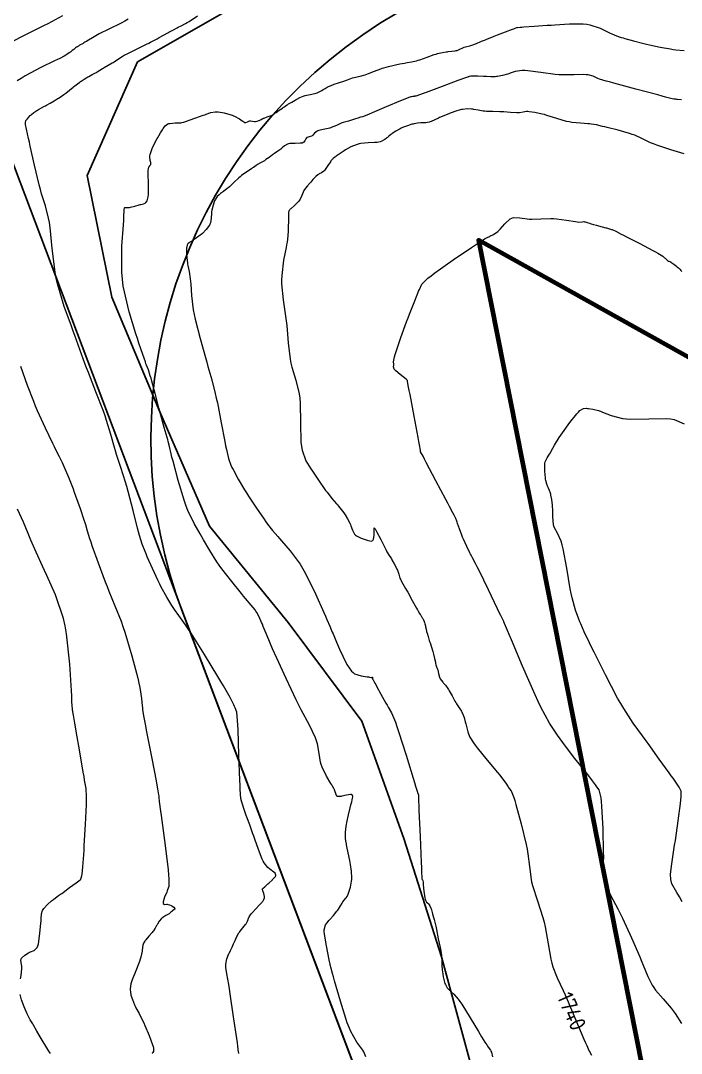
# Model space of a CAD drawing. Header units: millimetres. Extents: x 837477 to 838477, y 1189014 to 1191014.
# Drawn here: x 837627.5 to 837781.7, y 1189959.5 to 1190200.3 of the extents above; entities that cross this region are included whole.
import ezdxf

# ---------------------------------------------------------------- set-up
doc = ezdxf.new("R2010")
doc.units = ezdxf.units.MM
doc.header["$LTSCALE"] = 0.3
doc.layers.add('CORREDORVIA', color=94, linetype='Continuous', lineweight=80)
doc.layers.add('COTAS 10', color=252, linetype='Continuous', lineweight=9)
doc.layers.add('LINEA_DE_CEROS', color=61, linetype='Continuous')
doc.layers.add('VIA_Curvas', color=7, linetype='Continuous')
doc.styles.get("Standard").update_dxf_attribs({"font": 'isocp2.shx', "bigfont": '@extfont2.shx'})

msp = doc.modelspace()

# ---------------------------------------------------------------- linework, layer by layer
at = {"layer": 'CORREDORVIA'}
msp.add_lwpolyline([(838157.033, 1190996.193), (838237.174, 1190821.339), (838237.001, 1190602.875), (838240.031, 1190437.198), (838223.537, 1190366.272), (838184.199, 1189898.277), (837734.304, 1190149.151), (837849.078, 1189569.699), (837751.159, 1189231.384), (837593.191, 1189234.399), (837695.481, 1189679.225), (837660.573, 1189835.358), (837597.737, 1190012.464), (837490.666, 1190492.599), (837964.301, 1190234.408), (838010.155, 1190346.41), (837974.613, 1190516.877), (837969.419, 1190653.334), (837963.574, 1190795.982), (837910.676, 1191000.965)], close=True, dxfattribs=at)
at = {"layer": 'COTAS 10'}
for points in [[(837625.028, 1190195.229), (837628.89, 1190197.183), (837632.921, 1190199.196), (837633.871, 1190199.685), (837634.749, 1190200.145), (837637.319, 1190201.558)], [(837652.604, 1190200.646), (837651.761, 1190200.19), (837650.934, 1190199.753), (837648.093, 1190198.321), (837645.838, 1190197.219), (837645.382, 1190196.989), (837644.999, 1190196.792), (837644.223, 1190196.352), (837643.901, 1190196.125), (837643.804, 1190196.062), (837643.703, 1190195.999), (837643.31, 1190195.771), (837642.932, 1190195.557), (837642.841, 1190195.503), (837642.755, 1190195.451), (837642.496, 1190195.281), (837642.248, 1190195.122), (837642.17, 1190195.077), (837642.087, 1190195.031), (837641.755, 1190194.863), (837641.412, 1190194.69), (837641.324, 1190194.641), (837641.238, 1190194.591), (837640.952, 1190194.41), (837640.689, 1190194.229), (837640.619, 1190194.179), (837640.549, 1190194.13), (837640.304, 1190193.956), (837640.042, 1190193.757), (837639.961, 1190193.693), (837639.876, 1190193.625), (837639.539, 1190193.347), (837639.177, 1190193.058), (837639.076, 1190192.983), (837638.975, 1190192.911), (837638.609, 1190192.668), (837638.238, 1190192.439), (837638.032, 1190192.313), (837637.655, 1190192.084), (837636.592, 1190191.528), (837636.056, 1190191.259), (837635.414, 1190190.939), (837632.225, 1190189.368), (837628.552, 1190187.424), (837627.605, 1190186.87), (837626.69, 1190186.309)], [(837678.395, 1189959.484), (837678.383, 1189959.525), (837678.373, 1189959.569), (837678.356, 1189959.748), (837678.176, 1189961.135), (837678.063, 1189961.94), (837677.922, 1189962.927), (837677.187, 1189968.01), (837676.382, 1189973.36), (837676.197, 1189974.515), (837676.03, 1189975.528), (837675.563, 1189978.01), (837675.357, 1189979.494), (837675.353, 1189979.878), (837675.372, 1189980.251), (837675.635, 1189981.503), (837676.011, 1189982.523), (837676.102, 1189982.75), (837676.188, 1189982.952), (837676.447, 1189983.482), (837676.696, 1189983.94), (837676.774, 1189984.097), (837676.857, 1189984.267), (837677.188, 1189984.991), (837677.533, 1189985.771), (837677.713, 1189986.178), (837678.017, 1189986.867), (837678.395, 1189987.56), (837678.531, 1189987.764), (837678.679, 1189987.972), (837679.327, 1189988.769), (837679.943, 1189989.515), (837680.072, 1189989.691), (837680.183, 1189989.854), (837680.433, 1189990.336), (837680.571, 1189990.724), (837680.611, 1189990.828), (837680.653, 1189990.931), (837680.81, 1189991.292), (837681.151, 1189991.802), (837681.308, 1189991.998), (837681.492, 1189992.218), (837682.383, 1189993.215), (837683.257, 1189994.157), (837683.43, 1189994.343), (837683.574, 1189994.496), (837683.845, 1189994.78), (837683.954, 1189994.912), (837683.996, 1189994.969), (837684.043, 1189995.035), (837684.253, 1189995.348), (837684.397, 1189995.792), (837684.402, 1189995.941), (837684.392, 1189996.101), (837684.227, 1189996.771), (837684.014, 1189997.374), (837683.973, 1189997.492), (837683.939, 1189997.589), (837683.881, 1189997.761), (837683.965, 1189997.87), (837684.02, 1189997.926), (837684.089, 1189997.995), (837684.457, 1189998.337), (837685.013, 1189998.842), (837685.201, 1189999.012), (837685.404, 1189999.195), (837686.261, 1189999.966), (837686.291, 1190000), (837686.929, 1190000.727), (837687.014, 1190000.904), (837687.055, 1190001.066), (837686.84, 1190001.529), (837686.279, 1190001.953), (837686.102, 1190002.091), (837685.916, 1190002.238), (837685.163, 1190002.843), (837684.336, 1190003.882), (837684.102, 1190004.303), (837683.866, 1190004.782), (837682.996, 1190006.995), (837682.142, 1190009.459), (837681.916, 1190010.097), (837681.695, 1190010.715), (837680.934, 1190012.79), (837680.276, 1190014.559), (837680.12, 1190014.985), (837679.975, 1190015.384), (837679.545, 1190016.596), (837679.229, 1190017.587), (837679.155, 1190017.846), (837679.088, 1190018.099), (837678.897, 1190018.958), (837678.734, 1190021.006), (837678.684, 1190022.008), (837678.632, 1190023.2), (837678.428, 1190029.076), (837678.215, 1190034.934), (837678.157, 1190036.114), (837678.099, 1190037.102), (837677.895, 1190039.076), (837677.535, 1190040.037), (837677.379, 1190040.388), (837677.199, 1190040.775), (837676.344, 1190042.475), (837674.813, 1190045.188), (837674.206, 1190046.213), (837673.519, 1190047.356), (837670.379, 1190052.475), (837667.241, 1190057.456), (837666.556, 1190058.512), (837665.95, 1190059.428), (837664.426, 1190061.572), (837663.378, 1190062.981), (837663.071, 1190063.434), (837662.759, 1190063.915), (837661.572, 1190065.878), (837660.313, 1190068.204), (837659.955, 1190068.914), (837659.592, 1190069.652), (837658.247, 1190072.553), (837657.046, 1190075.304), (837656.774, 1190075.947), (837656.528, 1190076.538), (837655.861, 1190078.247), (837655.231, 1190080.286), (837655.008, 1190081.087), (837654.765, 1190081.99), (837653.715, 1190086.101), (837652.555, 1190090.541), (837652.242, 1190091.651), (837651.934, 1190092.71), (837650.851, 1190096.101), (837649.851, 1190099.136), (837649.595, 1190099.97), (837649.348, 1190100.801), (837648.528, 1190103.778), (837647.534, 1190107.112), (837647.176, 1190108.167), (837646.782, 1190109.28), (837645.062, 1190113.778), (837643.294, 1190118.253), (837642.87, 1190119.352), (837642.475, 1190120.389), (837641.284, 1190123.629), (837640.118, 1190126.892), (837639.739, 1190127.944), (837639.335, 1190129.06), (837637.673, 1190133.629), (837636.129, 1190138.74), (837635.8, 1190140.198), (837635.514, 1190141.674), (837634.835, 1190147.162), (837634.35, 1190152.107), (837634.186, 1190153.242), (837634.01, 1190154.276), (837633.265, 1190157.162), (837632.372, 1190159.964), (837632.102, 1190160.945), (837631.822, 1190162.015), (837630.729, 1190166.619), (837629.735, 1190171.058), (837629.517, 1190172.024), (837629.325, 1190172.875), (837628.839, 1190174.998), (837628.62, 1190176.144), (837628.595, 1190176.38), (837628.586, 1190176.58), (837628.684, 1190177.007), (837628.908, 1190177.244), (837628.978, 1190177.323), (837629.053, 1190177.409), (837629.351, 1190177.772), (837629.737, 1190178.19), (837629.867, 1190178.312), (837630.006, 1190178.436), (837630.59, 1190178.904), (837631.251, 1190179.362), (837631.439, 1190179.48), (837631.63, 1190179.594), (837632.335, 1190179.972), (837633.09, 1190180.363), (837633.312, 1190180.484), (837633.539, 1190180.611), (837634.407, 1190181.12), (837635.305, 1190181.666), (837635.552, 1190181.817), (837635.798, 1190181.968), (837636.682, 1190182.512), (837637.556, 1190183.092), (837637.797, 1190183.265), (837638.038, 1190183.443), (837638.902, 1190184.133), (837639.705, 1190184.796), (837639.907, 1190184.958), (837640.1, 1190185.111), (837640.726, 1190185.584), (837641.309, 1190186.001), (837641.475, 1190186.118), (837641.644, 1190186.236), (837642.27, 1190186.668), (837642.954, 1190187.1), (837643.158, 1190187.218), (837643.369, 1190187.334), (837644.185, 1190187.748), (837644.978, 1190188.149), (837645.175, 1190188.258), (837645.362, 1190188.365), (837645.954, 1190188.745), (837646.572, 1190189.151), (837646.775, 1190189.275), (837646.992, 1190189.404), (837647.893, 1190189.914), (837648.831, 1190190.457), (837649.072, 1190190.607), (837649.304, 1190190.757), (837650.072, 1190191.299), (837651.192, 1190191.998), (837651.646, 1190192.246), (837652.162, 1190192.519), (837654.543, 1190193.704), (837656.88, 1190194.837), (837657.368, 1190195.077), (837657.787, 1190195.285), (837658.725, 1190195.769), (837659.339, 1190196.114), (837659.553, 1190196.234), (837659.786, 1190196.365), (837660.789, 1190196.928), (837661.836, 1190197.512), (837662.097, 1190197.657), (837662.345, 1190197.793), (837663.136, 1190198.225), (837663.845, 1190198.591), (837664.041, 1190198.687), (837664.238, 1190198.781), (837664.948, 1190199.098), (837665.969, 1190199.64), (837666.361, 1190199.875), (837666.801, 1190200.147), (837668.788, 1190201.436)], [(837708.024, 1189958.658), (837707.545, 1189959.826), (837707.337, 1189960.191), (837707.095, 1189960.573), (837705.948, 1189962.105), (837704.53, 1189964.568), (837704.118, 1189965.539), (837703.697, 1189966.634), (837702.105, 1189971.631), (837700.757, 1189976.381), (837700.489, 1189977.321), (837700.268, 1189978.098), (837699.853, 1189979.55), (837699.762, 1189979.871), (837699.746, 1189979.936), (837699.734, 1189979.99), (837699.723, 1189980.098), (837699.732, 1189980.137), (837699.733, 1189980.148), (837699.733, 1189980.159), (837699.727, 1189980.199), (837699.715, 1189980.248), (837699.711, 1189980.265), (837699.707, 1189980.283), (837699.69, 1189980.361), (837699.663, 1189980.493), (837699.653, 1189980.547), (837699.641, 1189980.607), (837699.587, 1189980.883), (837699.419, 1189981.697), (837699.235, 1189982.571), (837698.741, 1189984.911), (837698.357, 1189987.33), (837698.327, 1189987.854), (837698.33, 1189988.314), (837698.617, 1189989.451), (837699.206, 1189990.231), (837699.4, 1189990.466), (837699.607, 1189990.71), (837700.464, 1189991.66), (837701.293, 1189992.61), (837701.483, 1189992.853), (837701.655, 1189993.088), (837702.131, 1189993.867), (837702.484, 1189994.516), (837702.579, 1189994.67), (837702.672, 1189994.813), (837702.998, 1189995.236), (837703.295, 1189995.579), (837703.369, 1189995.672), (837703.441, 1189995.764), (837703.673, 1189996.087), (837703.918, 1189996.611), (837703.997, 1189996.829), (837704.082, 1189997.079), (837704.43, 1189998.246), (837704.697, 1189999.65), (837704.727, 1190000), (837704.731, 1190000.049), (837704.747, 1190000.453), (837704.66, 1190001.95), (837704.426, 1190003.532), (837704.35, 1190003.99), (837704.268, 1190004.456), (837703.933, 1190006.21), (837703.62, 1190007.747), (837703.553, 1190008.076), (837703.495, 1190008.364), (837703.354, 1190009.054), (837703.295, 1190009.623), (837703.288, 1190009.834), (837703.285, 1190010.069), (837703.309, 1190011.107), (837703.442, 1190012.444), (837703.508, 1190012.866), (837703.586, 1190013.31), (837703.975, 1190015.102), (837704.378, 1190016.748), (837704.543, 1190017.408), (837704.733, 1190018.144), (837704.847, 1190018.609), (837704.875, 1190018.745), (837704.902, 1190018.885), (837704.99, 1190019.416), (837704.811, 1190019.798), (837704.67, 1190019.844), (837704.49, 1190019.863), (837703.51, 1190019.713), (837702.463, 1190019.463), (837702.24, 1190019.419), (837702.046, 1190019.386), (837701.588, 1190019.357), (837701.36, 1190019.424), (837701.311, 1190019.452), (837701.268, 1190019.484), (837701.165, 1190019.633), (837701.084, 1190019.872), (837701.055, 1190019.96), (837701.024, 1190020.058), (837700.886, 1190020.494), (837700.745, 1190020.919), (837700.711, 1190021.01), (837700.679, 1190021.089), (837700.581, 1190021.282), (837700.265, 1190021.793), (837700.096, 1190022.073), (837699.891, 1190022.414), (837698.854, 1190024.149), (837697.822, 1190026.252), (837697.62, 1190026.826), (837697.454, 1190027.396), (837697.157, 1190029.423), (837696.767, 1190031.647), (837696.543, 1190032.342), (837696.267, 1190033.071), (837694.852, 1190035.989), (837692.959, 1190039.57), (837692.383, 1190040.716), (837691.785, 1190041.93), (837689.436, 1190046.876), (837687.234, 1190051.685), (837686.729, 1190052.814), (837686.269, 1190053.854), (837684.983, 1190056.876), (837684.098, 1190059.041), (837683.89, 1190059.54), (837683.699, 1190059.997), (837683.143, 1190061.285), (837682.585, 1190062.319), (837682.392, 1190062.615), (837682.182, 1190062.915), (837681.285, 1190064.035), (837679.976, 1190065.57), (837679.507, 1190066.132), (837678.991, 1190066.754), (837676.743, 1190069.493), (837674.404, 1190072.507), (837673.831, 1190073.301), (837673.291, 1190074.079), (837671.612, 1190076.743), (837670.159, 1190079.267), (837669.761, 1190079.956), (837669.365, 1190080.642), (837667.952, 1190083.082), (837666.535, 1190086.085), (837666.137, 1190087.124), (837665.736, 1190088.253), (837664.265, 1190093.082), (837663.04, 1190097.592), (837662.794, 1190098.52), (837662.588, 1190099.309), (837662.181, 1190100.998), (837661.912, 1190102.161), (837661.793, 1190102.617), (837661.655, 1190103.132), (837660.998, 1190105.476), (837660.196, 1190108.341), (837659.967, 1190109.183), (837659.735, 1190110.048), (837658.87, 1190113.347), (837658.088, 1190116.287), (837657.909, 1190116.924), (837657.745, 1190117.484), (837657.286, 1190118.87), (837656.868, 1190119.957), (837656.73, 1190120.33), (837656.582, 1190120.734), (837655.966, 1190122.45), (837655.067, 1190125.151), (837654.74, 1190126.175), (837654.379, 1190127.32), (837652.795, 1190132.45), (837651.435, 1190138.392), (837651.215, 1190140.047), (837651.064, 1190141.706), (837651.085, 1190147.737), (837651.456, 1190152.724), (837651.527, 1190153.726), (837651.582, 1190154.563), (837651.665, 1190156.22), (837651.731, 1190156.663), (837651.776, 1190156.736), (837651.833, 1190156.786), (837652.135, 1190156.787), (837652.666, 1190156.743), (837652.867, 1190156.765), (837653.091, 1190156.802), (837654.094, 1190157.06), (837655.107, 1190157.36), (837655.337, 1190157.423), (837655.545, 1190157.478), (837656.115, 1190157.607), (837656.517, 1190157.766), (837656.62, 1190157.839), (837656.719, 1190157.926), (837657.045, 1190158.347), (837657.268, 1190159.269), (837657.302, 1190159.672), (837657.324, 1190160.139), (837657.304, 1190162.356), (837657.242, 1190164.51), (837657.237, 1190164.936), (837657.237, 1190165.288), (837657.284, 1190165.946), (837657.373, 1190166.12), (837657.4, 1190166.167), (837657.428, 1190166.213), (837657.537, 1190166.377), (837657.654, 1190166.536), (837657.687, 1190166.58), (837657.72, 1190166.623), (837657.84, 1190166.776), (837657.889, 1190167.018), (837657.876, 1190167.117), (837657.852, 1190167.23), (837657.673, 1190167.751), (837657.601, 1190168.55), (837657.645, 1190168.837), (837657.718, 1190169.152), (837658.21, 1190170.531), (837658.791, 1190171.837), (837658.919, 1190172.107), (837659.034, 1190172.338), (837659.328, 1190172.842), (837659.574, 1190173.195), (837659.658, 1190173.33), (837659.749, 1190173.481), (837660.134, 1190174.164), (837660.563, 1190174.898), (837660.681, 1190175.082), (837660.799, 1190175.257), (837661.225, 1190175.82), (837661.833, 1190176.231), (837662.067, 1190176.31), (837662.329, 1190176.374), (837663.51, 1190176.481), (837664.659, 1190176.513), (837664.901, 1190176.53), (837665.111, 1190176.551), (837665.591, 1190176.654), (837666.175, 1190176.886), (837666.449, 1190176.988), (837666.773, 1190177.105), (837668.346, 1190177.664), (837670.042, 1190178.255), (837670.442, 1190178.393), (837670.812, 1190178.52), (837671.895, 1190178.884), (837672.902, 1190179.049), (837673.222, 1190179.05), (837673.561, 1190179.032), (837674.938, 1190178.806), (837676.271, 1190178.451), (837676.582, 1190178.352), (837676.869, 1190178.252), (837677.694, 1190177.886), (837678.279, 1190177.554), (837678.414, 1190177.476), (837678.538, 1190177.403), (837678.886, 1190177.187), (837679.15, 1190177.004), (837679.22, 1190176.951), (837679.289, 1190176.898), (837679.526, 1190176.698), (837679.801, 1190176.585), (837679.894, 1190176.585), (837679.994, 1190176.6), (837680.415, 1190176.769), (837680.884, 1190176.946), (837681.015, 1190176.965), (837681.147, 1190176.972), (837681.623, 1190176.891), (837682.082, 1190176.787), (837682.202, 1190176.78), (837682.318, 1190176.782), (837682.714, 1190176.868), (837683.078, 1190177.023), (837683.174, 1190177.069), (837683.268, 1190177.116), (837683.592, 1190177.299), (837684, 1190177.502), (837684.148, 1190177.562), (837684.31, 1190177.625), (837685.019, 1190177.864), (837685.718, 1190178.106), (837685.874, 1190178.17), (837686.014, 1190178.232), (837686.381, 1190178.446), (837686.763, 1190178.722), (837686.911, 1190178.824), (837687.078, 1190178.937), (837687.834, 1190179.437), (837688.594, 1190179.938), (837688.764, 1190180.052), (837688.915, 1190180.155), (837689.311, 1190180.438), (837689.702, 1190180.707), (837689.85, 1190180.801), (837690.015, 1190180.904), (837690.754, 1190181.345), (837691.559, 1190181.811), (837691.765, 1190181.93), (837691.965, 1190182.045), (837692.628, 1190182.42), (837693.374, 1190182.739), (837693.627, 1190182.817), (837693.898, 1190182.892), (837695.045, 1190183.127), (837696.167, 1190183.353), (837696.423, 1190183.422), (837696.656, 1190183.493), (837697.301, 1190183.775), (837697.79, 1190184.074), (837698.058, 1190184.238), (837698.539, 1190184.534), (837699.042, 1190184.817), (837699.19, 1190184.892), (837699.341, 1190184.965), (837699.92, 1190185.215), (837700.517, 1190185.445), (837700.68, 1190185.505), (837700.843, 1190185.563), (837701.422, 1190185.761), (837702.127, 1190185.999), (837702.368, 1190186.082), (837702.629, 1190186.173), (837703.738, 1190186.563), (837704.948, 1190186.962), (837705.273, 1190187.057), (837705.593, 1190187.147), (837706.713, 1190187.417), (837707.891, 1190187.728), (837708.248, 1190187.843), (837708.618, 1190187.971), (837710.068, 1190188.539), (837711.504, 1190189.109), (837711.865, 1190189.237), (837712.211, 1190189.354), (837713.33, 1190189.67), (837714.359, 1190189.899), (837714.647, 1190189.961), (837714.937, 1190190.022), (837715.999, 1190190.234), (837717.063, 1190190.433), (837717.354, 1190190.486), (837717.643, 1190190.538), (837718.678, 1190190.718), (837719.864, 1190190.992), (837720.249, 1190191.104), (837720.66, 1190191.231), (837722.346, 1190191.819), (837724.013, 1190192.404), (837724.41, 1190192.53), (837724.78, 1190192.64), (837725.883, 1190192.907), (837726.785, 1190193.048), (837727.028, 1190193.08), (837727.268, 1190193.107), (837728.109, 1190193.179), (837728.898, 1190193.287), (837729.105, 1190193.338), (837729.306, 1190193.398), (837729.991, 1190193.689), (837730.628, 1190193.992), (837730.8, 1190194.058), (837730.97, 1190194.118), (837731.565, 1190194.27), (837732.265, 1190194.448), (837732.501, 1190194.524), (837732.754, 1190194.611), (837733.821, 1190195.021), (837734.837, 1190195.435), (837735.059, 1190195.524), (837735.255, 1190195.603), (837735.751, 1190195.795), (837736.148, 1190195.947), (837736.283, 1190196), (837736.429, 1190196.058), (837737.046, 1190196.308), (837738.008, 1190196.69), (837738.371, 1190196.831), (837738.777, 1190196.989), (837740.593, 1190197.685), (837742.276, 1190198.326), (837742.598, 1190198.449), (837742.857, 1190198.548), (837743.273, 1190198.706), (837743.285, 1190198.71), (837743.29, 1190198.711), (837743.295, 1190198.713), (837743.321, 1190198.721), (837743.441, 1190198.761), (837744.074, 1190198.817), (837744.45, 1190198.845), (837744.914, 1190198.878), (837747.314, 1190199.042), (837750.383, 1190199.249), (837751.268, 1190199.309), (837752.169, 1190199.37), (837755.552, 1190199.6), (837758.768, 1190199.583), (837759.565, 1190199.487), (837760.32, 1190199.353), (837762.707, 1190198.541), (837764.578, 1190197.624), (837765.008, 1190197.423), (837765.4, 1190197.246), (837766.499, 1190196.796), (837767.633, 1190196.435), (837768.047, 1190196.312), (837768.505, 1190196.18), (837770.52, 1190195.623), (837772.87, 1190195.023), (837773.539, 1190194.865), (837774.216, 1190194.709), (837776.728, 1190194.173), (837779.146, 1190193.733), (837779.764, 1190193.639), (837780.361, 1190193.557), (837782.33, 1190193.357)], [(837781.715, 1190181.835), (837780.777, 1190181.979), (837780.672, 1190181.975), (837780.628, 1190181.975), (837780.578, 1190181.977), (837780.347, 1190181.989), (837780.054, 1190182.019), (837779.965, 1190182.031), (837779.873, 1190182.045), (837779.513, 1190182.111), (837777.978, 1190182.504), (837777.146, 1190182.724), (837776.137, 1190182.993), (837771.02, 1190184.368), (837765.913, 1190185.75), (837764.909, 1190186.025), (837764.083, 1190186.251), (837762.584, 1190186.678), (837762.147, 1190186.857), (837761.991, 1190186.927), (837761.82, 1190187.007), (837761.076, 1190187.372), (837759.888, 1190187.678), (837759.437, 1190187.721), (837758.932, 1190187.746), (837756.67, 1190187.686), (837753.889, 1190187.662), (837753.058, 1190187.709), (837752.2, 1190187.78), (837748.882, 1190188.233), (837745.842, 1190188.638), (837745.161, 1190188.678), (837744.549, 1190188.687), (837742.915, 1190188.461), (837741.737, 1190188.06), (837741.412, 1190187.959), (837741.087, 1190187.861), (837739.918, 1190187.544), (837738.793, 1190187.324), (837738.495, 1190187.287), (837738.204, 1190187.261), (837737.204, 1190187.257), (837736.152, 1190187.313), (837735.828, 1190187.326), (837735.49, 1190187.337), (837734.151, 1190187.367), (837732.968, 1190187.367), (837732.729, 1190187.36), (837732.527, 1190187.349), (837732.117, 1190187.283), (837731.978, 1190187.213), (837731.948, 1190187.199), (837731.921, 1190187.188), (837731.853, 1190187.169), (837731.807, 1190187.165), (837731.794, 1190187.163), (837731.731, 1190187.154), (837730.796, 1190186.813), (837730.224, 1190186.602), (837729.516, 1190186.339), (837725.831, 1190184.968), (837722.105, 1190183.59), (837721.372, 1190183.323), (837720.768, 1190183.106), (837719.662, 1190182.737), (837719.398, 1190182.692), (837719.324, 1190182.678), (837719.25, 1190182.665), (837718.978, 1190182.614), (837718.707, 1190182.56), (837718.559, 1190182.528), (837718.297, 1190182.47), (837717.295, 1190182.086), (837716.755, 1190181.865), (837716.101, 1190181.595), (837712.794, 1190180.205), (837709.476, 1190178.814), (837708.816, 1190178.543), (837708.268, 1190178.322), (837707.225, 1190177.934), (837706.759, 1190177.804), (837706.574, 1190177.746), (837706.366, 1190177.678), (837705.416, 1190177.349), (837704.43, 1190177.021), (837704.201, 1190176.952), (837703.989, 1190176.894), (837703.381, 1190176.763), (837702.746, 1190176.59), (837702.517, 1190176.505), (837702.265, 1190176.404), (837701.167, 1190175.902), (837699.938, 1190175.386), (837699.604, 1190175.275), (837699.273, 1190175.178), (837698.101, 1190174.944), (837697.091, 1190174.721), (837696.861, 1190174.631), (837696.653, 1190174.529), (837696.084, 1190174.058), (837695.633, 1190173.596), (837695.5, 1190173.5), (837695.362, 1190173.416), (837694.835, 1190173.228), (837694.37, 1190173.096), (837694.273, 1190173.049), (837694.189, 1190172.996), (837693.998, 1190172.764), (837693.874, 1190172.491), (837693.832, 1190172.412), (837693.787, 1190172.332), (837693.594, 1190172.03), (837693.147, 1190171.792), (837692.941, 1190171.752), (837692.7, 1190171.723), (837691.529, 1190171.713), (837690.3, 1190171.669), (837690.021, 1190171.619), (837689.769, 1190171.552), (837689.08, 1190171.175), (837688.519, 1190170.681), (837688.347, 1190170.54), (837688.168, 1190170.397), (837687.463, 1190169.869), (837686.703, 1190169.322), (837686.489, 1190169.168), (837686.275, 1190169.012), (837685.489, 1190168.44), (837684.736, 1190167.913), (837684.542, 1190167.785), (837684.354, 1190167.666), (837683.73, 1190167.3), (837683.174, 1190166.991), (837683.029, 1190166.906), (837682.89, 1190166.822), (837682.42, 1190166.522), (837681.819, 1190166.12), (837681.597, 1190165.971), (837681.349, 1190165.807), (837680.253, 1190165.079), (837679.027, 1190164.193), (837678.699, 1190163.929), (837678.374, 1190163.656), (837677.241, 1190162.605), (837676.198, 1190161.611), (837675.931, 1190161.376), (837675.674, 1190161.158), (837674.822, 1190160.512), (837674.113, 1190160.002), (837673.945, 1190159.868), (837673.79, 1190159.738), (837673.332, 1190159.298), (837672.957, 1190158.732), (837672.853, 1190158.524), (837672.749, 1190158.292), (837672.376, 1190157.268), (837672.081, 1190156.1), (837672.026, 1190155.778), (837671.984, 1190155.456), (837671.929, 1190154.299), (837671.766, 1190153.182), (837671.657, 1190152.886), (837671.518, 1190152.596), (837670.785, 1190151.597), (837669.881, 1190150.713), (837669.637, 1190150.496), (837669.394, 1190150.291), (837668.537, 1190149.65), (837667.771, 1190149.147), (837667.586, 1190149.029), (837667.413, 1190148.92), (837666.884, 1190148.602), (837666.505, 1190148.243), (837666.425, 1190148.107), (837666.357, 1190147.956), (837666.203, 1190147.278), (837666.158, 1190146.452), (837666.159, 1190146.206), (837666.166, 1190145.953), (837666.237, 1190144.981), (837666.386, 1190143.878), (837666.442, 1190143.544), (837666.504, 1190143.197), (837666.78, 1190141.839), (837667.064, 1190140.1), (837667.132, 1190139.513), (837667.194, 1190138.88), (837667.38, 1190136.211), (837667.775, 1190132.873), (837667.969, 1190131.817), (837668.2, 1190130.704), (837669.342, 1190126.211), (837670.605, 1190121.769), (837670.913, 1190120.689), (837671.203, 1190119.673), (837672.098, 1190116.545), (837672.908, 1190113.365), (837673.144, 1190112.317), (837673.385, 1190111.196), (837674.298, 1190106.545), (837675.133, 1190102.152), (837675.325, 1190101.195), (837675.5, 1190100.351), (837675.99, 1190098.237), (837676.565, 1190096.661), (837676.794, 1190096.155), (837677.053, 1190095.619), (837678.237, 1190093.434), (837679.734, 1190090.942), (837680.19, 1190090.213), (837680.663, 1190089.467), (837682.521, 1190086.632), (837684.295, 1190084.043), (837684.715, 1190083.452), (837685.104, 1190082.916), (837686.255, 1190081.435), (837687.467, 1190080.019), (837687.896, 1190079.524), (837688.365, 1190078.984), (837690.395, 1190076.661), (837692.695, 1190073.537), (837693.334, 1190072.492), (837693.974, 1190071.369), (837696.296, 1190066.661), (837698.224, 1190062.328), (837698.617, 1190061.44), (837698.948, 1190060.687), (837699.635, 1190059.098), (837700.049, 1190058.096), (837700.209, 1190057.714), (837700.388, 1190057.287), (837701.2, 1190055.368), (837702.139, 1190053.219), (837702.399, 1190052.648), (837702.658, 1190052.087), (837703.597, 1190050.144), (837704.686, 1190048.596), (837705.041, 1190048.283), (837705.42, 1190048.021), (837706.981, 1190047.493), (837708.379, 1190047.319), (837708.655, 1190047.279), (837708.882, 1190047.244), (837709.303, 1190047.147), (837709.397, 1190047.11), (837709.419, 1190047.112), (837709.439, 1190047.12), (837709.495, 1190047.193), (837709.534, 1190047.242), (837709.542, 1190047.235), (837709.549, 1190047.219), (837709.567, 1190047.087), (837709.585, 1190046.917), (837709.592, 1190046.878), (837709.601, 1190046.841), (837709.639, 1190046.738), (837709.696, 1190046.637), (837709.717, 1190046.602), (837709.739, 1190046.564), (837709.836, 1190046.404), (837710.169, 1190045.808), (837710.34, 1190045.495), (837710.545, 1190045.119), (837711.569, 1190043.225), (837712.701, 1190041.153), (837712.975, 1190040.664), (837713.231, 1190040.211), (837714.01, 1190038.88), (837714.94, 1190036.706), (837715.29, 1190035.721), (837715.681, 1190034.57), (837717.43, 1190029.03), (837719.059, 1190023.674), (837719.374, 1190022.638), (837719.631, 1190021.797), (837720.067, 1190020.375), (837720.111, 1190020.246), (837720.119, 1190020.22), (837720.127, 1190020.199), (837720.142, 1190020.156), (837720.147, 1190020.141), (837720.149, 1190020.133), (837720.151, 1190020.117), (837720.154, 1190020.101), (837720.158, 1190020.091), (837720.168, 1190020.071), (837720.18, 1190020.051), (837720.184, 1190020.046), (837720.187, 1190020.041), (837720.203, 1190020.023), (837720.218, 1190020.006), (837720.222, 1190020.002), (837720.226, 1190019.997), (837720.239, 1190019.983), (837720.251, 1190019.97), (837720.254, 1190019.966), (837720.256, 1190019.963), (837720.264, 1190019.952), (837720.271, 1190019.929), (837720.273, 1190019.919), (837720.276, 1190019.907), (837720.285, 1190019.848), (837720.292, 1190019.784), (837720.292, 1190019.755), (837720.285, 1190019.714), (837720.339, 1190018.213), (837720.377, 1190017.279), (837720.425, 1190016.12), (837720.682, 1190010.062), (837720.943, 1190003.99), (837720.994, 1190002.822), (837721.035, 1190001.877), (837721.105, 1190000.318), (837721.121, 1190000.216), (837721.128, 1190000.189), (837721.136, 1190000.163), (837721.172, 1190000.075), (837721.209, 1190000), (837721.218, 1189999.982), (837721.232, 1189999.953), (837721.247, 1189999.923), (837721.304, 1189999.802), (837721.385, 1189999.337), (837721.415, 1189999.089), (837721.448, 1189998.79), (837721.595, 1189997.282), (837721.791, 1189995.767), (837721.855, 1189995.464), (837721.924, 1189995.211), (837722.208, 1189994.717), (837722.513, 1189994.495), (837722.594, 1189994.414), (837722.673, 1189994.323), (837722.95, 1189993.924), (837723.216, 1189993.36), (837723.288, 1189993.165), (837723.361, 1189992.954), (837723.618, 1189992.052), (837723.853, 1189991.137), (837723.91, 1189990.916), (837723.964, 1189990.711), (837724.133, 1189990.088), (837724.347, 1189989.173), (837724.43, 1189988.783), (837724.523, 1189988.334), (837724.945, 1189986.218), (837725.348, 1189984.161), (837725.43, 1189983.749), (837725.498, 1189983.406), (837725.636, 1189982.734), (837725.685, 1189982.401), (837725.697, 1189982.271), (837725.708, 1189982.125), (837725.744, 1189981.46), (837725.772, 1189980.739), (837725.778, 1189980.558), (837725.783, 1189980.385), (837725.796, 1189979.826), (837725.847, 1189979.138), (837725.877, 1189978.884), (837725.914, 1189978.602), (837726.101, 1189977.353), (837726.384, 1189976.089), (837726.481, 1189975.797), (837726.586, 1189975.53), (837727.031, 1189974.775), (837727.569, 1189974.193), (837727.732, 1189974.035), (837727.902, 1189973.879), (837728.568, 1189973.323), (837729.584, 1189972.137), (837729.975, 1189971.583), (837730.413, 1189970.931), (837732.391, 1189967.763), (837734.311, 1189964.579), (837734.712, 1189963.917), (837735.058, 1189963.352), (837735.837, 1189962.104), (837736.238, 1189961.502), (837736.346, 1189961.343), (837736.451, 1189961.187), (837736.819, 1189960.653), (837737.115, 1189960.203), (837737.176, 1189960.101), (837737.227, 1189960.009), (837737.335, 1189959.756), (837737.573, 1189958.641)], [(837782.303, 1190169.29), (837779.184, 1190170.236), (837775.924, 1190171.32), (837775.174, 1190171.6), (837774.489, 1190171.87), (837772.567, 1190172.772), (837770.797, 1190173.592), (837770.207, 1190173.811), (837769.576, 1190174.026), (837766.937, 1190174.776), (837764.383, 1190175.408), (837763.804, 1190175.549), (837763.282, 1190175.676), (837761.86, 1190176.012), (837760.639, 1190176.216), (837760.243, 1190176.26), (837759.821, 1190176.299), (837758.09, 1190176.393), (837756.09, 1190176.603), (837755.499, 1190176.714), (837754.891, 1190176.849), (837752.562, 1190177.528), (837750.304, 1190178.247), (837749.741, 1190178.407), (837749.205, 1190178.551), (837747.494, 1190178.928), (837746.135, 1190179.097), (837745.821, 1190179.109), (837745.533, 1190179.107), (837744.72, 1190178.973), (837743.888, 1190178.822), (837743.589, 1190178.809), (837743.26, 1190178.808), (837741.824, 1190178.908), (837740.195, 1190179.052), (837739.744, 1190179.079), (837739.294, 1190179.1), (837737.667, 1190179.131), (837736.159, 1190179.176), (837735.782, 1190179.206), (837735.424, 1190179.244), (837734.279, 1190179.446), (837733.254, 1190179.644), (837732.971, 1190179.679), (837732.69, 1190179.707), (837731.676, 1190179.736), (837730.653, 1190179.643), (837730.365, 1190179.593), (837730.076, 1190179.532), (837729.012, 1190179.227), (837727.958, 1190178.85), (837727.674, 1190178.744), (837727.394, 1190178.638), (837726.41, 1190178.249), (837725.471, 1190177.844), (837725.219, 1190177.727), (837724.97, 1190177.608), (837724.101, 1190177.162), (837723.27, 1190176.787), (837723.046, 1190176.713), (837722.825, 1190176.652), (837722.044, 1190176.539), (837721.285, 1190176.503), (837721.076, 1190176.491), (837720.867, 1190176.477), (837720.12, 1190176.417), (837719.299, 1190176.286), (837719.045, 1190176.227), (837718.778, 1190176.158), (837717.717, 1190175.828), (837716.61, 1190175.392), (837716.315, 1190175.256), (837716.026, 1190175.114), (837715.021, 1190174.545), (837714.18, 1190173.996), (837713.993, 1190173.866), (837713.827, 1190173.746), (837713.395, 1190173.392), (837713.068, 1190173.099), (837712.967, 1190173.018), (837712.863, 1190172.936), (837712.452, 1190172.638), (837712.019, 1190172.368), (837711.901, 1190172.304), (837711.784, 1190172.245), (837711.366, 1190172.07), (837710.687, 1190171.949), (837710.405, 1190171.924), (837710.082, 1190171.903), (837708.575, 1190171.858), (837706.882, 1190171.695), (837706.441, 1190171.601), (837706.013, 1190171.485), (837704.57, 1190170.886), (837703.315, 1190170.18), (837703.005, 1190169.996), (837702.712, 1190169.818), (837701.792, 1190169.217), (837701.08, 1190168.715), (837700.92, 1190168.6), (837700.774, 1190168.495), (837700.38, 1190168.2), (837700.017, 1190167.802), (837699.892, 1190167.633), (837699.755, 1190167.437), (837699.172, 1190166.515), (837698.542, 1190165.594), (837698.376, 1190165.399), (837698.214, 1190165.229), (837697.658, 1190164.834), (837697.141, 1190164.571), (837697.003, 1190164.484), (837696.866, 1190164.392), (837696.393, 1190164.012), (837695.926, 1190163.555), (837695.794, 1190163.414), (837695.66, 1190163.266), (837695.167, 1190162.682), (837694.677, 1190162.087), (837694.546, 1190161.932), (837694.416, 1190161.782), (837693.963, 1190161.277), (837693.562, 1190160.726), (837693.464, 1190160.546), (837693.373, 1190160.355), (837693.094, 1190159.566), (837692.692, 1190158.685), (837692.523, 1190158.435), (837692.33, 1190158.182), (837691.425, 1190157.246), (837690.566, 1190156.477), (837690.401, 1190156.329), (837690.268, 1190156.209), (837690.05, 1190156.01), (837690.041, 1190155.996), (837690.039, 1190155.992), (837690.037, 1190155.989), (837690.033, 1190155.979), (837690.024, 1190155.624), (837690.019, 1190155.404), (837690.012, 1190155.131), (837689.98, 1190153.704), (837689.935, 1190152.081), (837689.92, 1190151.684), (837689.905, 1190151.311), (837689.843, 1190150.153), (837689.65, 1190148.663), (837689.552, 1190148.08), (837689.435, 1190147.423), (837688.853, 1190144.434), (837688.407, 1190140.91), (837688.375, 1190139.916), (837688.383, 1190138.914), (837688.746, 1190135.23), (837689.307, 1190131.423), (837689.44, 1190130.344), (837689.565, 1190129.255), (837689.935, 1190125.23), (837690.389, 1190121.401), (837690.566, 1190120.435), (837690.766, 1190119.509), (837691.673, 1190116.508), (837692.484, 1190113.311), (837692.623, 1190112.263), (837692.726, 1190111.143), (837692.787, 1190106.508), (837692.872, 1190102.048), (837692.989, 1190101.038), (837693.146, 1190100.125), (837694.053, 1190097.643), (837695.234, 1190095.801), (837695.564, 1190095.293), (837695.896, 1190094.785), (837697.108, 1190092.957), (837698.316, 1190091.225), (837698.645, 1190090.777), (837698.972, 1190090.344), (837700.135, 1190088.893), (837701.166, 1190087.668), (837701.41, 1190087.376), (837701.636, 1190087.105), (837702.303, 1190086.296), (837702.863, 1190085.555), (837703.022, 1190085.326), (837703.182, 1190085.088), (837703.774, 1190084.142), (837704.313, 1190083.121), (837704.44, 1190082.834), (837704.557, 1190082.546), (837704.898, 1190081.493), (837705.381, 1190080.558), (837705.588, 1190080.344), (837705.826, 1190080.15), (837706.948, 1190079.611), (837708.115, 1190079.263), (837708.381, 1190079.189), (837708.622, 1190079.125), (837709.288, 1190078.974), (837709.7, 1190079.122), (837709.781, 1190079.246), (837709.848, 1190079.406), (837709.971, 1190080.287), (837709.994, 1190081.235), (837709.998, 1190081.438), (837710, 1190081.615), (837710, 1190082.041), (837710.226, 1190081.777), (837710.371, 1190081.52), (837710.552, 1190081.182), (837711.504, 1190079.295), (837712.527, 1190077.265), (837712.752, 1190076.836), (837712.952, 1190076.466), (837713.465, 1190075.613), (837713.86, 1190075.028), (837713.986, 1190074.827), (837714.119, 1190074.609), (837714.659, 1190073.681), (837715.175, 1190072.67), (837715.293, 1190072.4), (837715.4, 1190072.134), (837715.698, 1190071.208), (837715.984, 1190070.32), (837716.084, 1190070.078), (837716.193, 1190069.837), (837716.663, 1190068.981), (837717.322, 1190067.871), (837717.551, 1190067.47), (837717.8, 1190067.03), (837718.866, 1190065.101), (837719.858, 1190063.297), (837720.059, 1190062.936), (837720.23, 1190062.633), (837720.581, 1190062.039), (837720.735, 1190061.816), (837720.781, 1190061.747), (837720.829, 1190061.676), (837721.012, 1190061.394), (837721.2, 1190061.083), (837721.251, 1190060.994), (837721.302, 1190060.903), (837721.479, 1190060.563), (837721.64, 1190060.208), (837721.68, 1190060.107), (837721.717, 1190060.005), (837721.836, 1190059.63), (837721.938, 1190059.215), (837721.965, 1190059.089), (837721.991, 1190058.957), (837722.081, 1190058.44), (837722.205, 1190057.833), (837722.252, 1190057.645), (837722.306, 1190057.448), (837722.546, 1190056.665), (837722.839, 1190055.783), (837722.926, 1190055.523), (837723.015, 1190055.257), (837723.356, 1190054.242), (837723.684, 1190053.189), (837723.765, 1190052.9), (837723.842, 1190052.612), (837724.085, 1190051.579), (837724.259, 1190050.731), (837724.293, 1190050.56), (837724.32, 1190050.416), (837724.368, 1190050.126), (837724.401, 1190049.985), (837724.419, 1190049.936), (837724.442, 1190049.882), (837724.557, 1190049.651), (837724.714, 1190049.247), (837724.763, 1190049.084), (837724.814, 1190048.899), (837725.02, 1190048.047), (837725.253, 1190047.19), (837725.322, 1190047.002), (837725.392, 1190046.835), (837725.66, 1190046.408), (837725.979, 1190046.066), (837726.082, 1190045.952), (837726.191, 1190045.83), (837726.636, 1190045.32), (837727.164, 1190044.6), (837727.325, 1190044.345), (837727.493, 1190044.067), (837728.154, 1190042.861), (837728.834, 1190041.609), (837729.015, 1190041.301), (837729.192, 1190041.01), (837729.802, 1190040.098), (837730.337, 1190039.259), (837730.465, 1190039.014), (837730.586, 1190038.763), (837730.953, 1190037.811), (837731.245, 1190036.836), (837731.319, 1190036.572), (837731.39, 1190036.31), (837731.619, 1190035.382), (837731.852, 1190034.49), (837731.926, 1190034.251), (837732.003, 1190034.015), (837732.312, 1190033.188), (837733.138, 1190031.882), (837733.54, 1190031.344), (837734.017, 1190030.728), (837736.369, 1190027.868), (837738.762, 1190024.996), (837739.264, 1190024.374), (837739.698, 1190023.827), (837740.688, 1190022.476), (837741.206, 1190021.678), (837741.342, 1190021.48), (837741.474, 1190021.291), (837741.924, 1190020.688), (837742.547, 1190019.189), (837742.788, 1190018.434), (837743.058, 1190017.532), (837744.284, 1190013.048), (837745.439, 1190008.202), (837745.665, 1190007.072), (837745.851, 1190006.034), (837746.185, 1190003.048), (837746.603, 1190000), (837746.709, 1189999.521), (837746.937, 1189998.629), (837748.103, 1189995.034), (837749.355, 1189991.134), (837749.638, 1189990.051), (837749.893, 1189988.966), (837750.585, 1189985.034), (837751.218, 1189981.414), (837751.436, 1189980.526), (837751.674, 1189979.687), (837752.536, 1189977.461), (837752.687, 1189977.069), (837754.05, 1189974.159), (837754.507, 1189973.136), (837755, 1189972.019), (837757.069, 1189967.201), (837758.92, 1189962.818), (837759.276, 1189961.975), (837759.564, 1189961.293), (837760.037, 1189960.169), (837760.066, 1189960.104), (837760.074, 1189960.088), (837760.081, 1189960.075), (837760.11, 1189960.037), (837760.698, 1189959.057)], [(837763.518, 1190000), (837763.386, 1190001.833), (837763.521, 1190004.239), (837763.529, 1190005.249), (837763.524, 1190006.408), (837763.398, 1190011.833), (837763.13, 1190017.116), (837763.035, 1190018.186), (837762.93, 1190019.085), (837762.477, 1190020.911), (837761.925, 1190021.675), (837761.758, 1190021.904), (837761.585, 1190022.14), (837760.911, 1190023.059), (837759.804, 1190024.508), (837759.358, 1190025.08), (837758.853, 1190025.725), (837756.523, 1190028.67), (837753.999, 1190031.959), (837753.37, 1190032.821), (837752.773, 1190033.662), (837750.868, 1190036.523), (837748.868, 1190040.208), (837748.21, 1190041.569), (837747.507, 1190043.078), (837744.591, 1190049.755), (837741.991, 1190055.936), (837741.488, 1190057.132), (837741.078, 1190058.104), (837740.378, 1190059.755), (837740.297, 1190059.938), (837740.277, 1190059.986), (837740.258, 1190060.032), (837740.199, 1190060.189), (837740.148, 1190060.325), (837740.133, 1190060.359), (837740.119, 1190060.391), (837740.067, 1190060.49), (837739.507, 1190061.636), (837739.172, 1190062.327), (837738.759, 1190063.181), (837736.621, 1190067.615), (837734.447, 1190072.094), (837734.013, 1190072.976), (837733.651, 1190073.703), (837732.948, 1190075.035), (837732.599, 1190075.642), (837732.461, 1190075.911), (837732.304, 1190076.224), (837731.587, 1190077.722), (837730.815, 1190079.436), (837730.624, 1190079.886), (837730.443, 1190080.326), (837729.87, 1190081.823), (837729.427, 1190083.057), (837729.328, 1190083.331), (837729.239, 1190083.575), (837729.002, 1190084.209), (837728.798, 1190084.678), (837728.73, 1190084.819), (837728.657, 1190084.964), (837728.351, 1190085.525), (837727.535, 1190087.031), (837727.141, 1190087.771), (837726.673, 1190088.652), (837724.377, 1190093.002), (837722.144, 1190097.249), (837721.717, 1190098.064), (837721.373, 1190098.723), (837720.819, 1190099.803), (837720.808, 1190099.863), (837720.805, 1190099.88), (837720.803, 1190099.896), (837720.796, 1190099.954), (837720.79, 1190100.009), (837720.789, 1190100.025), (837720.787, 1190100.04), (837720.781, 1190100.093), (837720.778, 1190100.142), (837720.778, 1190100.153), (837720.779, 1190100.164), (837720.786, 1190100.198), (837720.565, 1190101.43), (837720.422, 1190102.196), (837720.244, 1190103.147), (837719.307, 1190108.115), (837718.36, 1190113.109), (837718.176, 1190114.076), (837718.025, 1190114.861), (837717.763, 1190116.196), (837717.73, 1190116.326), (837717.725, 1190116.353), (837717.721, 1190116.376), (837717.717, 1190116.422), (837717.717, 1190116.442), (837717.711, 1190116.454), (837717.69, 1190116.475), (837717.416, 1190116.688), (837716.011, 1190117.78), (837714.995, 1190118.663), (837714.809, 1190118.866), (837714.665, 1190119.05), (837714.492, 1190119.567), (837714.555, 1190119.988), (837714.56, 1190120.113), (837714.56, 1190120.241), (837714.517, 1190120.732), (837714.731, 1190121.918), (837714.895, 1190122.484), (837715.103, 1190123.153), (837716.229, 1190126.426), (837717.559, 1190130.078), (837717.896, 1190130.987), (837718.219, 1190131.85), (837719.272, 1190134.595), (837720.14, 1190136.742), (837720.347, 1190137.228), (837720.539, 1190137.668), (837721.113, 1190138.864), (837722.521, 1190140.274), (837723.239, 1190140.849), (837724.099, 1190141.504), (837728.391, 1190144.533), (837732.711, 1190147.453), (837733.589, 1190148.039), (837734.329, 1190148.528), (837735.852, 1190149.489), (837736.535, 1190149.842), (837736.744, 1190149.948), (837736.963, 1190150.057), (837737.827, 1190150.48), (837738.797, 1190151.132), (837739.081, 1190151.385), (837739.373, 1190151.67), (837740.486, 1190152.963), (837741.729, 1190154.093), (837742.102, 1190154.275), (837742.489, 1190154.4), (837743.99, 1190154.38), (837745.706, 1190154.103), (837746.229, 1190154.067), (837746.771, 1190154.048), (837748.898, 1190154.124), (837751.192, 1190154.189), (837751.838, 1190154.162), (837752.49, 1190154.117), (837754.887, 1190153.791), (837756.919, 1190153.454), (837757.341, 1190153.401), (837757.702, 1190153.366), (837758.496, 1190153.385), (837758.921, 1190153.452), (837759.049, 1190153.447), (837759.181, 1190153.431), (837759.696, 1190153.288), (837760.255, 1190153.083), (837760.415, 1190153.029), (837760.578, 1190152.976), (837761.186, 1190152.79), (837761.872, 1190152.599), (837762.084, 1190152.542), (837762.307, 1190152.483), (837763.19, 1190152.254), (837764.032, 1190152.038), (837764.228, 1190151.988), (837764.408, 1190151.941), (837764.923, 1190151.806), (837765.39, 1190151.65), (837765.54, 1190151.59), (837765.698, 1190151.523), (837766.342, 1190151.221), (837767.629, 1190150.569), (837768.192, 1190150.282), (837768.846, 1190149.948), (837771.954, 1190148.356), (837775.023, 1190146.753), (837775.652, 1190146.412), (837776.184, 1190146.116), (837777.309, 1190145.42), (837777.761, 1190145.041), (837777.87, 1190144.945), (837777.971, 1190144.852), (837778.277, 1190144.551), (837778.509, 1190144.339), (837778.563, 1190144.303), (837778.613, 1190144.277), (837778.758, 1190144.265), (837778.998, 1190144.188), (837779.109, 1190144.122), (837779.238, 1190144.036), (837779.863, 1190143.56), (837780.495, 1190143.053), (837780.628, 1190142.946), (837780.743, 1190142.854), (837781.01, 1190142.646), (837781.148, 1190142.534), (837781.183, 1190142.503), (837781.216, 1190142.472), (837781.321, 1190142.359), (837781.537, 1190142.099), (837781.641, 1190141.975), (837781.763, 1190141.827)], [(837627.436, 1190119.739), (837628.998, 1190115.354), (837630.458, 1190111.607), (837630.906, 1190110.531), (837631.372, 1190109.439), (837633.209, 1190105.354), (837634.906, 1190101.774), (837635.283, 1190101), (837635.619, 1190100.319), (837636.5, 1190098.644), (837637.204, 1190097.267), (837637.43, 1190096.774), (837637.669, 1190096.233), (837638.644, 1190093.875), (837639.704, 1190091.13), (837639.997, 1190090.344), (837640.29, 1190089.547), (837641.346, 1190086.577), (837642.244, 1190083.923), (837642.438, 1190083.326), (837642.609, 1190082.789), (837643.025, 1190081.346), (837643.574, 1190079.561), (837643.827, 1190078.808), (837644.125, 1190077.943), (837645.565, 1190073.886), (837647.22, 1190069.439), (837647.652, 1190068.329), (837648.073, 1190067.271), (837649.5, 1190063.886), (837650.922, 1190060.244), (837651.34, 1190059.024), (837651.768, 1190057.713), (837653.403, 1190052.212), (837654.794, 1190046.967), (837655.069, 1190045.817), (837655.296, 1190044.799), (837655.72, 1190042.212), (837655.856, 1190040.548), (837655.903, 1190040.112), (837655.953, 1190039.686), (837656.167, 1190038.236), (837656.606, 1190035.862), (837656.799, 1190034.854), (837657.022, 1190033.693), (837658.086, 1190028.236), (837659.101, 1190023.019), (837659.294, 1190022.011), (837659.448, 1190021.191), (837659.689, 1190019.806), (837659.707, 1190019.472), (837659.721, 1190019.315), (837659.74, 1190019.13), (837659.839, 1190018.227), (837660.122, 1190015.996), (837660.255, 1190014.972), (837660.413, 1190013.773), (837661.182, 1190007.976), (837661.883, 1190002.28), (837661.997, 1190001.143), (837662.077, 1190000.198), (837662.077, 1190000), (837662.076, 1189998.374), (837661.788, 1189997.641), (837661.686, 1189997.382), (837661.574, 1189997.099), (837661.091, 1189995.877), (837660.756, 1189994.782), (837660.738, 1189994.58), (837660.752, 1189994.422), (837661.073, 1189994.214), (837661.574, 1189994.248), (837661.702, 1189994.242), (837661.826, 1189994.228), (837662.233, 1189994.125), (837662.618, 1189993.95), (837662.727, 1189993.891), (837662.837, 1189993.828), (837663.245, 1189993.564), (837663.5, 1189993.289), (837663.515, 1189993.219), (837663.505, 1189993.151), (837663.266, 1189992.926), (837662.91, 1189992.717), (837662.827, 1189992.658), (837662.75, 1189992.599), (837662.527, 1189992.384), (837662.236, 1189992.137), (837662.116, 1189992.057), (837661.98, 1189991.973), (837661.344, 1189991.628), (837660.659, 1189991.192), (837660.491, 1189991.051), (837660.332, 1189990.901), (837659.839, 1189990.282), (837659.43, 1189989.628), (837659.324, 1189989.456), (837659.221, 1189989.287), (837658.879, 1189988.708), (837658.457, 1189988.078), (837658.304, 1189987.877), (837658.137, 1189987.665), (837657.402, 1189986.805), (837656.703, 1189985.988), (837656.557, 1189985.803), (837656.433, 1189985.636), (837656.157, 1189985.185), (837656.022, 1189984.696), (837655.986, 1189984.506), (837655.95, 1189984.291), (837655.827, 1189983.319), (837655.526, 1189981.931), (837655.379, 1189981.455), (837655.204, 1189980.939), (837654.341, 1189978.746), (837653.502, 1189976.608), (837653.343, 1189976.127), (837653.215, 1189975.695), (837653.016, 1189974.534), (837653.105, 1189973.634), (837653.159, 1189973.365), (837653.226, 1189973.088), (837653.571, 1189972.016), (837654.067, 1189970.834), (837654.228, 1189970.487), (837654.4, 1189970.131), (837655.11, 1189968.773), (837655.942, 1189967.127), (837656.192, 1189966.588), (837656.45, 1189966.014), (837657.45, 1189963.644), (837658.25, 1189961.493), (837658.382, 1189961.057), (837658.475, 1189960.691), (837658.488, 1189959.947), (837658.292, 1189959.709), (837658.253, 1189959.663), (837658.221, 1189959.624), (837658.162, 1189959.555), (837658.22, 1189959.414)], [(837781.882, 1189994.842), (837781.189, 1189996.021), (837780.608, 1189997.011), (837779.44, 1189999.014), (837779.218, 1190000), (837779.109, 1190001.298), (837779.44, 1190003.679), (837779.933, 1190006.965), (837780.088, 1190008.018), (837780.252, 1190009.133), (837780.914, 1190013.679), (837781.451, 1190017.762), (837781.537, 1190018.586), (837781.596, 1190019.277), (837781.58, 1190020.666), (837781.322, 1190021.233), (837781.227, 1190021.407), (837781.123, 1190021.587), (837780.666, 1190022.297), (837779.71, 1190023.651), (837779.292, 1190024.238), (837778.807, 1190024.917), (837776.501, 1190028.132), (837773.902, 1190031.736), (837773.232, 1190032.659), (837772.584, 1190033.55), (837770.423, 1190036.501), (837768.198, 1190039.898), (837767.509, 1190041.071), (837766.788, 1190042.345), (837763.922, 1190047.784), (837761.296, 1190053.027), (837760.726, 1190054.176), (837760.225, 1190055.195), (837758.982, 1190057.784), (837758.188, 1190059.619), (837757.969, 1190060.161), (837757.751, 1190060.719), (837756.965, 1190062.861), (837756.174, 1190065.72), (837755.951, 1190066.729), (837755.727, 1190067.833), (837754.908, 1190072.61), (837754.069, 1190077.148), (837753.833, 1190078.102), (837753.595, 1190078.924), (837752.724, 1190080.803), (837752.022, 1190082.01), (837751.892, 1190082.41), (837751.789, 1190082.838), (837751.647, 1190084.621), (837751.637, 1190086.433), (837751.618, 1190086.879), (837751.592, 1190087.301), (837751.436, 1190088.625), (837751.23, 1190089.66), (837751.172, 1190089.9), (837751.114, 1190090.12), (837750.901, 1190090.744), (837750.674, 1190091.268), (837750.607, 1190091.425), (837750.538, 1190091.587), (837750.273, 1190092.214), (837750.028, 1190093.078), (837749.972, 1190093.389), (837749.92, 1190093.732), (837749.775, 1190095.23), (837749.788, 1190096.745), (837749.836, 1190097.098), (837749.904, 1190097.422), (837750.311, 1190098.353), (837750.908, 1190099.258), (837751.096, 1190099.567), (837751.293, 1190099.9), (837752.087, 1190101.312), (837753.153, 1190103.079), (837753.522, 1190103.636), (837753.923, 1190104.223), (837755.64, 1190106.586), (837757.303, 1190108.651), (837757.671, 1190109.049), (837757.998, 1190109.372), (837758.842, 1190109.914), (837759.524, 1190109.918), (837759.749, 1190109.901), (837759.99, 1190109.877), (837760.99, 1190109.729), (837762.312, 1190109.381), (837762.756, 1190109.232), (837763.234, 1190109.059), (837765.241, 1190108.244), (837767.945, 1190107.539), (837768.863, 1190107.436), (837769.854, 1190107.374), (837774.042, 1190107.482), (837778.154, 1190107.53), (837779.097, 1190107.429), (837779.955, 1190107.278), (837782.345, 1190106.323)], [(837627.463, 1189976.849), (837627.498, 1189977.176), (837627.669, 1189978.308), (837627.78, 1189979.327), (837627.777, 1189979.582), (837627.759, 1189979.824), (837627.572, 1189980.601), (837627.531, 1189981.296), (837627.604, 1189981.487), (837627.715, 1189981.677), (837628.425, 1189982.359), (837629.342, 1189982.941), (837629.585, 1189983.069), (837629.822, 1189983.182), (837630.636, 1189983.468), (837631.319, 1189984.189), (837631.474, 1189984.575), (837631.614, 1189985.043), (837631.994, 1189987.41), (837632.223, 1189989.88), (837632.267, 1189990.413), (837632.303, 1189990.881), (837632.363, 1189992.026), (837632.581, 1189992.797), (837632.716, 1189993.028), (837632.883, 1189993.268), (837633.757, 1189994.198), (837634.706, 1189995.04), (837634.921, 1189995.223), (837635.114, 1189995.385), (837635.64, 1189995.789), (837635.958, 1189996.003), (837636.02, 1189996.046), (837636.071, 1189996.08), (837636.163, 1189996.144), (837636.204, 1189996.174), (837636.223, 1189996.187), (837636.245, 1189996.203), (837636.351, 1189996.278), (837636.821, 1189996.619), (837637.073, 1189996.802), (837637.377, 1189997.024), (837638.915, 1189998.143), (837640.461, 1189999.274), (837640.771, 1189999.502), (837641.03, 1189999.694), (837641.429, 1190000), (837641.537, 1190000.083), (837641.711, 1190000.621), (837641.761, 1190000.908), (837641.811, 1190001.254), (837641.994, 1190003.002), (837642.205, 1190005.815), (837642.271, 1190006.833), (837642.342, 1190007.954), (837642.626, 1190012.866), (837642.836, 1190017.553), (837642.859, 1190018.532), (837642.867, 1190019.373), (837642.772, 1190021.262), (837642.422, 1190023.179), (837642.271, 1190024.038), (837642.095, 1190025.039), (837641.262, 1190029.84), (837640.435, 1190034.634), (837640.264, 1190035.631), (837640.117, 1190036.484), (837639.793, 1190038.371), (837639.66, 1190039.168), (837639.633, 1190039.334), (837639.612, 1190039.476), (837639.57, 1190039.793), (837639.559, 1190039.959), (837639.557, 1190040.006), (837639.554, 1190040.054), (837639.546, 1190040.231), (837639.454, 1190041.875), (837639.399, 1190042.847), (837639.331, 1190044.044), (837638.976, 1190050.231), (837638.189, 1190057.363), (837637.849, 1190059.154), (837637.456, 1190060.865), (837635.592, 1190066.384), (837633.561, 1190070.96), (837633.062, 1190072.076), (837632.591, 1190073.128), (837631.12, 1190076.384), (837629.875, 1190079.181), (837629.547, 1190079.943), (837629.226, 1190080.7), (837628.125, 1190083.389), (837626.757, 1190086.417)], [(837763.56, 1190000), (837763.687, 1189999.559), (837763.906, 1189998.95), (837765.149, 1189996.405), (837766.867, 1189993.159), (837767.384, 1189992.108), (837767.921, 1189990.99), (837770.01, 1189986.405), (837771.938, 1189981.974), (837772.374, 1189980.954), (837772.766, 1189980.024), (837773.826, 1189977.412), (837774.851, 1189975.376), (837775.221, 1189974.81), (837775.628, 1189974.242), (837777.412, 1189972.181), (837779.301, 1189970.044), (837779.776, 1189969.429), (837780.229, 1189968.804), (837781.691, 1189966.46)], [(837634.465, 1189959.447), (837634.284, 1189959.697), (837634.095, 1189959.971), (837633.343, 1189961.178), (837632.528, 1189962.568), (837632.299, 1189962.958), (837632.068, 1189963.351), (837631.221, 1189964.79), (837630.47, 1189966.059), (837630.299, 1189966.344), (837630.144, 1189966.602), (837629.721, 1189967.294), (837629.315, 1189968.072), (837629.172, 1189968.382), (837629.016, 1189968.735), (837628.34, 1189970.353), (837627.724, 1189971.94), (837627.605, 1189972.272), (837627.509, 1189972.557), (837627.351, 1189973.201)]]:
    msp.add_lwpolyline(points, dxfattribs=at)
at = {"layer": 'LINEA_DE_CEROS', "elevation": 1705.277}
msp.add_lwpolyline([(838041.852, 1190952.651), (838036.556, 1190637.066), (838092.197, 1190318.419), (838154.509, 1189961.569), (837526.844, 1190428.193), (837754.279, 1189827.032), (837723.495, 1189335.311)], dxfattribs=at)
at = {"layer": 'LINEA_DE_CEROS'}
msp.add_lwpolyline([(837794.787, 1190209.464), (837765.815, 1190210.89), (837737.105, 1190214.98), (837708.512, 1190210.135), (837679.945, 1190205.145), (837654.786, 1190190.722), (837642.999, 1190164.226), (837648.79, 1190135.81), (837659.999, 1190109.064), (837671.564, 1190082.47), (837689.889, 1190059.991), (837707.12, 1190036.927), (837716.89, 1190009.622), (837725.715, 1189981.998), (837733.283, 1189954.003), (837736.655, 1189925.199), (837730.294, 1189896.905), (837713.869, 1189873.005), (837698.085, 1189848.677), (837689.342, 1189821.084), (837712.507, 1189803.637), (837735.353, 1189785.775), (837760.703, 1189771.69), (837779.938, 1189749.987)], dxfattribs=at)
at = {"layer": 'VIA_Curvas', "elevation": 1705.277}
msp.add_lwpolyline([(838041.852, 1190952.651), (838036.739, 1190647.964, 0.0474482), (838038.431, 1190626.329), (838092.197, 1190318.419), (838105.057, 1190244.773, -0.6778981), (837923.791, 1190133.091), (837840.859, 1190194.745, 0.7491246), (837665.299, 1190062.224), (837745.546, 1189850.114, -0.1064509), (837752.737, 1189802.402), (837723.495, 1189335.311)], format="xyb", dxfattribs=at)

# ---------------------------------------------------------------- texts
at = {"layer": 'COTAS 10', "insert": (837752.547, 1189972.669), "char_height": 3.8, "attachment_point": 7, "rotation": 293.50107}
msp.add_mtext('1740', dxfattribs=at)

doc.saveas('drawing.dxf')
